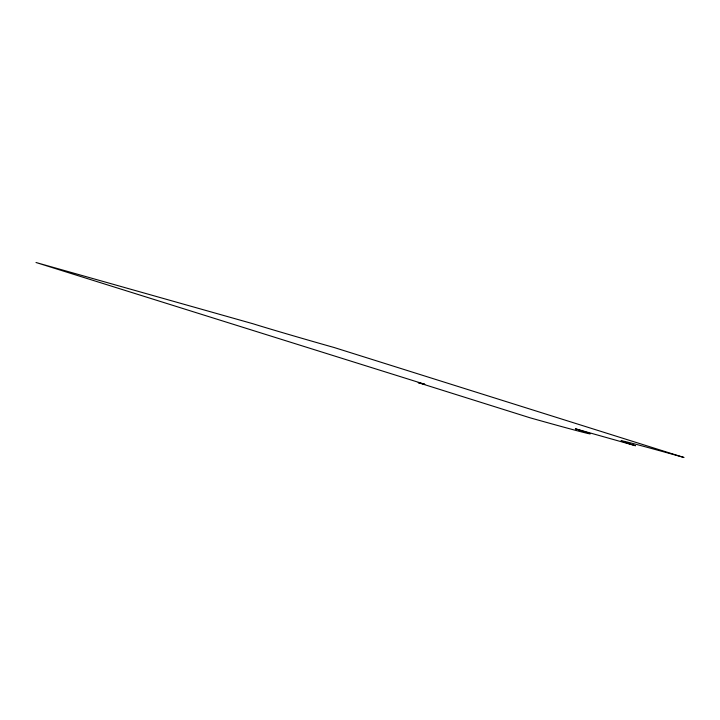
<?xml version="1.0" encoding="UTF-8"?>
<svg xmlns="http://www.w3.org/2000/svg" width="720" height="720" viewBox="0 0 720 720"><rect width="100%" height="100%" fill="white"/><g stroke="black" fill="none" stroke-linecap="round" stroke-linejoin="round"><path stroke-width="1.08" d="M424.701 384.246L418.203 382.644L530.136 417.825A119.988 1.467 16.1 0 0 575.397 428.796L635.49 445.734A132.498 1.62 16.1 0 1 684 457.497L333.99 347.472A62.514 0.765 16.1 0 1 253.116 323.793L36 262.503L424.701 384.246"/></g></svg>
